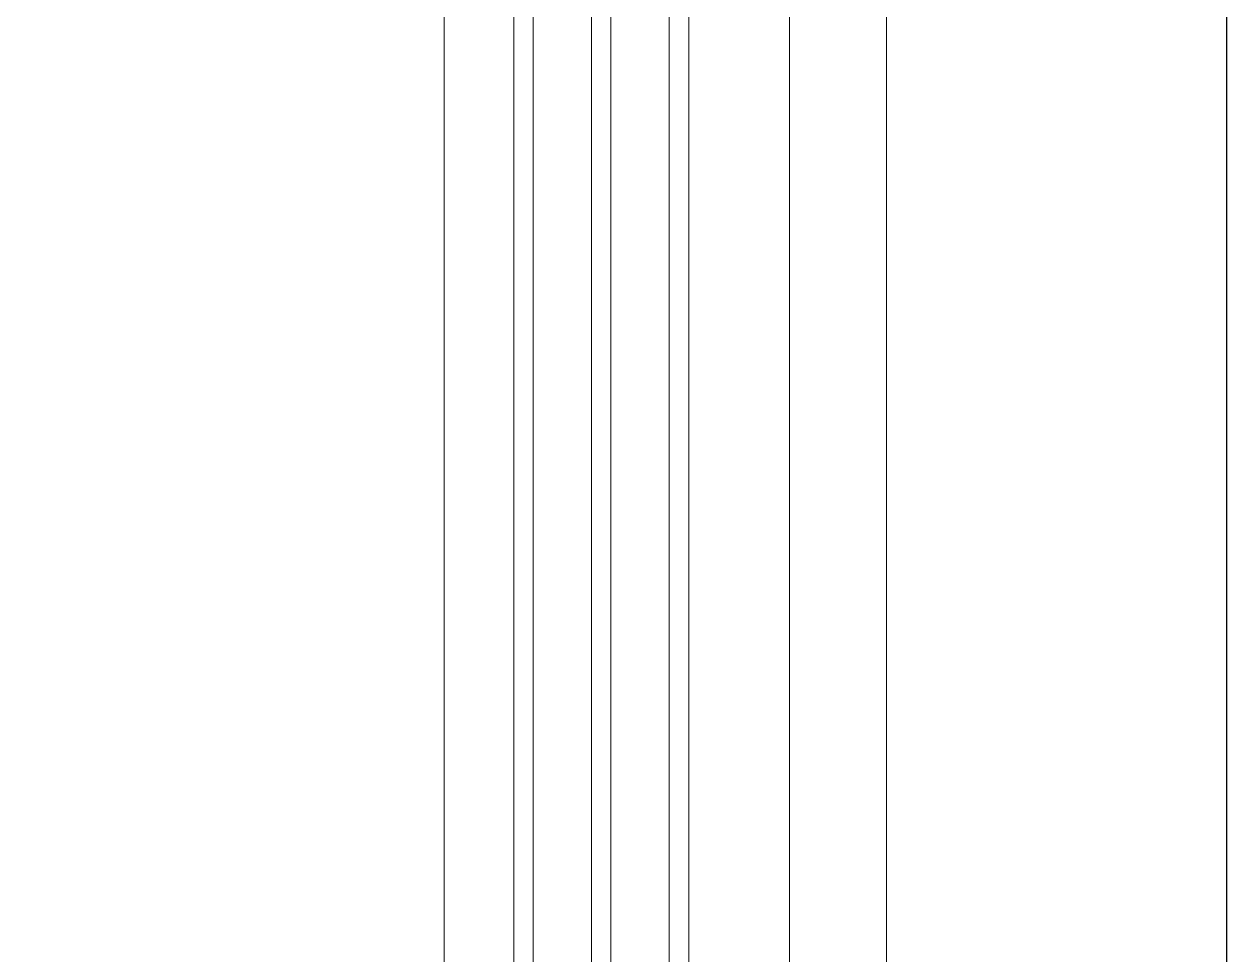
# Model space of a CAD drawing. Header units: millimetres. Extents: x 0 to 145404, y 0 to 194550.
# Drawn here: x 130028 to 130275.5, y 116251.3 to 116442.8 of the extents above; entities that cross this region are included whole.
import ezdxf

# ---------------------------------------------------------------- set-up
doc = ezdxf.new("R2010")
doc.units = ezdxf.units.MM
doc.linetypes.add('HIDDEN2', pattern=[0.1875, 0.125, -0.0625])
for name, color, linetype, lineweight in [('АР - детали окон', 152, 'Continuous', 0), ('АР - Наружная стена', 144, 'Continuous', 30), ('АР - Окна', 150, 'Continuous', 9), ('АР - окна - открывание', 251, 'Continuous', 5), ('АР - стекла', 142, 'Continuous', 0)]:
    doc.layers.add(name, color=color, linetype=linetype, lineweight=lineweight)

# ---------------------------------------------------------------- blocks, each defined once
blk = doc.blocks.new('блок балконный дверной с проходом 750мм')
at = {"layer": 'АР - детали окон', "color": 251}
blk.add_lwpolyline([(-950.000098820652, 79.99791722252277), (-900.000098820652, 79.99791722252277), (-900.000098820652, 149.9979172225228), (-50.00009882065217, 149.9979172225228), (-50.00009882065217, 79.99791722252277), (-9.882065216970659e-05, 79.99791722252277), (-9.882065216970659e-05, -250.0020827774772), (-950.000098820652, -250.0020827774771)], close=True, dxfattribs=at)
at = {"layer": 'АР - детали окон', "color": 252, "linetype": 'Continuous', "ltscale": 0.5, "flags": 128}
for points in [[(-0.0002799008871079423, 79.9997283817863), (-950.000098820652, 79.99791722205711)], [(-826.1183537294855, 60.001217348057), (-123.6859783716136, 60.00121964876755)], [(-130.7354392249035, -10.99861389282731), (-819.0688928761956, -10.99861619359606)]]:
    blk.add_lwpolyline(points, dxfattribs=at)
at = {"layer": 'АР - окна - открывание', "color": 252, "linetype": 'HIDDEN2', "lineweight": 0, "ltscale": 75}
blk.add_arc((-50.5144568612377, -0.0003663423633781804), 839.7754183786165, 180, 270, dxfattribs=at)
at = {"layer": 'АР - стекла'}
for points in [[(-122.6195224891344, 39.29084659801057), (-827.1847758915101, 39.29057083261588), (-827.1847758915101, 35.29058334995327), (-122.6195224891344, 35.29085911534796)], [(-122.6195224891344, 23.29088236314394), (-827.1847758915101, 23.29060659774925), (-827.1847758915101, 19.29061008499932), (-122.6195224891344, 19.29088585039401)], [(-122.6195966960877, 7.290933645364674), (-827.1847758915101, 7.290642362884427), (-827.1847758915101, 3.290645850192703), (-122.6195966960877, 3.290937132672951)]]:
    blk.add_lwpolyline(points, close=True, dxfattribs=at)
blk = doc.blocks.new('Квартира 2К 10150 тип 3')
at = {"layer": 'АР - Наружная стена'}
blk.add_lwpolyline([(6050.000000003725, 6419.999999996275), (6050.000000002794, 10349.99999999697), (5650.000000002794, 10349.99999999697), (5650.000000003725, 6419.999999996275)], close=True, dxfattribs=at)
at = {"layer": 'АР - Окна', "xscale": -1, "rotation": 270}
blk.add_blockref('блок балконный дверной с проходом 750мм', (5900.002082781866, 8750.000098817516), dxfattribs=at)
blk = doc.blocks.new('V_Section_2')
blk.add_blockref('Квартира 2К 10150 тип 3', (8949.999999575317, -25799.99999996624))

msp = doc.modelspace()

# ---------------------------------------------------------------- block references
msp.add_blockref('V_Section_2', (115275.460059089, 134046.1139150588, 1.056413898744269e-07))

doc.saveas('drawing.dxf')
